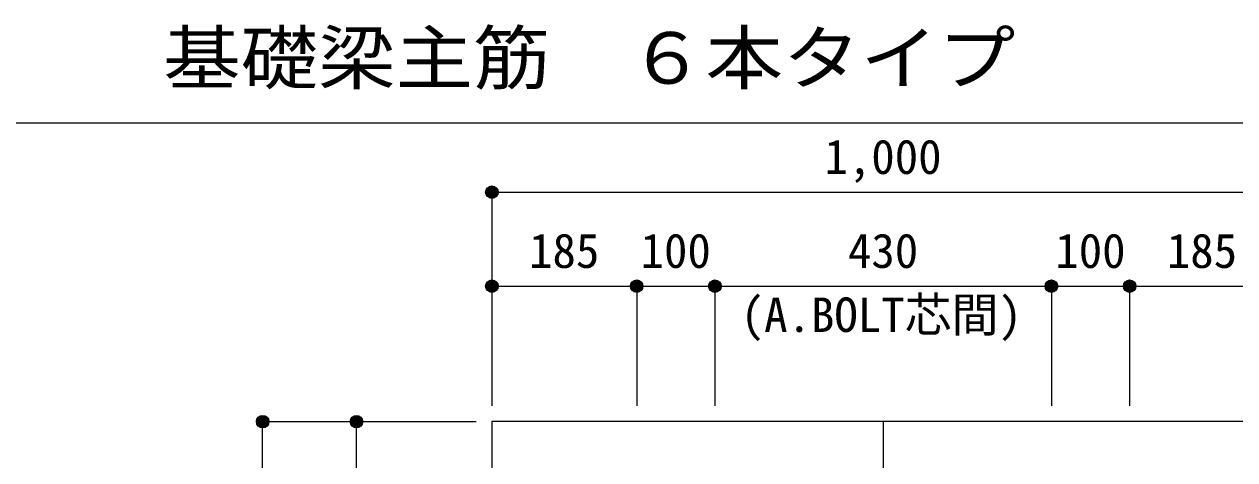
# Model space of a CAD drawing. Units: millimetres at full size, sheet at 1:20. Extents: x -3982 to 3969, y -2797 to 2801.
# Drawn here: x -729 to 818, y -578 to -22 of the extents above; entities that cross this region are included whole.
import ezdxf
from ezdxf.enums import TextEntityAlignment as Align

# ---------------------------------------------------------------- set-up
doc = ezdxf.new("R2010")
doc.units = ezdxf.units.MM
doc.header["$LTSCALE"] = 20
doc.header["$PDMODE"] = 32
doc.header["$PDSIZE"] = 10
doc.linetypes.add('CHAIN1', pattern=[8, 5, -1, 1, -1])
for name, color, linetype in [('6-1_躯体線', 2, 'Continuous'), ('6-7_文字', 7, 'Continuous'), ('6-D_寸法', 4, 'Continuous'), ('F-0_枠', 6, 'Continuous')]:
    doc.layers.add(name, color=color, linetype=linetype)
doc.styles.add('ＭＳ ゴシック', font='')
doc.styles.get('ＭＳ ゴシック').set_extended_font_data('MS Gothic')

msp = doc.modelspace()

# ---------------------------------------------------------------- linework, layer by layer
at = {"layer": '6-1_躯体線'}
for p, q in [((1268.29, -529.67), (-131.71, -529.67)), ((-131.71, -529.67), (-131.71, -1529.67))]:
    msp.add_line(p, q, dxfattribs=at)
at = {"layer": '6-D_寸法'}
for p, q in [((-131.71, -236.65), (-131.71, -356.65)), ((-131.71, -236.65), (-131.71, -356.65)), ((-131.71, -236.65), (868.29, -236.65)), ((-131.71, -356.65), (-131.71, -509.67)), ((-131.71, -356.65), (-131.71, -509.67)), ((-131.71, -356.65), (53.29, -356.65)), ((-131.71, -356.65), (-131.71, -509.67)), ((53.29, -356.65), (53.29, -509.67)), ((53.29, -356.65), (153.29, -356.65)), ((153.29, -356.65), (153.29, -509.67)), ((153.29, -356.65), (583.29, -356.65)), ((583.29, -356.65), (583.29, -509.67)), ((583.29, -356.65), (683.29, -356.65)), ((683.29, -356.65), (683.29, -509.67)), ((-424.74, -529.67), (-304.74, -529.67)), ((-424.74, -1529.67), (-424.74, -529.67)), ((-304.74, -529.67), (-151.71, -529.67)), ((-304.74, -529.67), (-151.71, -529.67)), ((-304.74, -529.67), (-151.71, -529.67)), ((-304.74, -529.67), (-151.71, -529.67)), ((-304.74, -529.67), (-151.71, -529.67)), ((-304.74, -529.67), (-151.71, -529.67)), ((-304.74, -529.67), (-151.71, -529.67)), ((-304.74, -529.67), (-151.71, -529.67)), ((-304.74, -529.67), (-151.71, -529.67)), ((-304.74, -529.67), (-151.71, -529.67)), ((-304.74, -529.67), (-151.71, -529.67))]:
    msp.add_line(p, q, dxfattribs=at)
at = {"layer": '6-D_寸法', "linetype": 'CHAIN1'}
msp.add_line((368.29, -529.67), (368.29, -1929.67), dxfattribs=at)
at = {"layer": '6-D_寸法'}
for points in [[(683.29, -356.65), (868.29, -356.65), (868.29, -509.67)], [(-304.74, -849.67), (-304.74, -529.67), (-151.71, -529.67)]]:
    msp.add_lwpolyline(points, dxfattribs=at)
for centre, radius in [((-131.71, -236.65), 8), ((-131.71, -236.65), 7.2), ((-131.71, -236.65), 6.4), ((-131.71, -236.65), 5.6), ((-131.71, -236.65), 4.8), ((-131.71, -236.65), 4), ((-131.71, -236.65), 3.2), ((-131.71, -236.65), 2.4), ((-131.71, -236.65), 1.6), ((-131.71, -236.65), 0.8), ((-131.71, -356.65), 8), ((-131.71, -356.65), 7.2), ((-131.71, -356.65), 6.4), ((-131.71, -356.65), 5.6), ((-131.71, -356.65), 4.8), ((-131.71, -356.65), 4), ((-131.71, -356.65), 3.2), ((-131.71, -356.65), 2.4), ((-131.71, -356.65), 1.6), ((53.29, -356.65), 8), ((53.29, -356.65), 7.2), ((53.29, -356.65), 6.4), ((53.29, -356.65), 5.6), ((53.29, -356.65), 4.8), ((53.29, -356.65), 4), ((53.29, -356.65), 3.2), ((53.29, -356.65), 2.4), ((53.29, -356.65), 1.6), ((153.29, -356.65), 8), ((153.29, -356.65), 7.2), ((153.29, -356.65), 6.4), ((153.29, -356.65), 5.6), ((153.29, -356.65), 4.8), ((153.29, -356.65), 4), ((153.29, -356.65), 3.2), ((153.29, -356.65), 2.4), ((153.29, -356.65), 1.6), ((583.29, -356.65), 8), ((583.29, -356.65), 7.2), ((583.29, -356.65), 6.4), ((583.29, -356.65), 5.6), ((583.29, -356.65), 4.8), ((583.29, -356.65), 4), ((583.29, -356.65), 3.2), ((583.29, -356.65), 2.4), ((583.29, -356.65), 1.6), ((683.29, -356.65), 8), ((683.29, -356.65), 7.2), ((683.29, -356.65), 6.4), ((683.29, -356.65), 5.6), ((683.29, -356.65), 4.8), ((683.29, -356.65), 4), ((683.29, -356.65), 3.2), ((683.29, -356.65), 2.4), ((683.29, -356.65), 1.6), ((-131.71, -356.65), 0.8), ((53.29, -356.65), 0.8), ((153.29, -356.65), 0.8), ((583.29, -356.65), 0.8), ((683.29, -356.65), 0.8), ((-424.74, -529.67), 8), ((-424.74, -529.67), 7.2), ((-424.74, -529.67), 6.4), ((-424.74, -529.67), 5.6), ((-424.74, -529.67), 4.8), ((-424.74, -529.67), 4), ((-304.74, -529.67), 8), ((-304.74, -529.67), 7.2), ((-304.74, -529.67), 6.4), ((-304.74, -529.67), 5.6), ((-304.74, -529.67), 4.8), ((-304.74, -529.67), 4), ((-424.74, -529.67), 3.2), ((-424.74, -529.67), 2.4), ((-424.74, -529.67), 1.6), ((-424.74, -529.67), 0.8), ((-304.74, -529.67), 3.2), ((-304.74, -529.67), 2.4), ((-304.74, -529.67), 1.6), ((-304.74, -529.67), 0.8)]:
    msp.add_circle(centre, radius, dxfattribs=at)
at = {"layer": '6-D_寸法', "color": 7}
for p in [(-131.71, -236.65), (-131.71, -356.65), (53.29, -356.65), (153.29, -356.65), (583.29, -356.65), (683.29, -356.65), (-424.74, -529.67), (-304.74, -529.67)]:
    msp.add_point(p, dxfattribs=at)
at = {"layer": 'F-0_枠', "color": 2}
msp.add_line((-3981.92, -148.03), (2482.4, -148.03), dxfattribs=at)

# ---------------------------------------------------------------- texts
at = {"layer": '6-7_文字', "color": 2, "style": 'ＭＳ ゴシック', "width": 1.1}
msp.add_text('\u3000\u3000基礎梁主筋\u3000６本タイプ', height=65.98, dxfattribs=at).set_placement((-749.76, -118.03), align=Align.BOTTOM_LEFT)
at = {"layer": '6-7_文字', "color": 4, "style": 'ＭＳ ゴシック'}
msp.add_text('(A.BOLT芯間)', height=43.99, dxfattribs=at).set_placement((186.25, -428.38), align=Align.BOTTOM_LEFT)
at = {"layer": '6-D_寸法', "style": 'ＭＳ ゴシック'}
for s, p in [('1,000', (293.29, -226.65)), ('185', (-84.21, -346.65)), ('100', (58.29, -346.65)), ('430', (323.29, -346.65)), ('100', (588.29, -346.65)), ('185', (730.79, -346.65))]:
    msp.add_text(s, height=43.99, dxfattribs=at).set_placement(p, align=Align.BOTTOM_LEFT)

doc.saveas('drawing.dxf')
